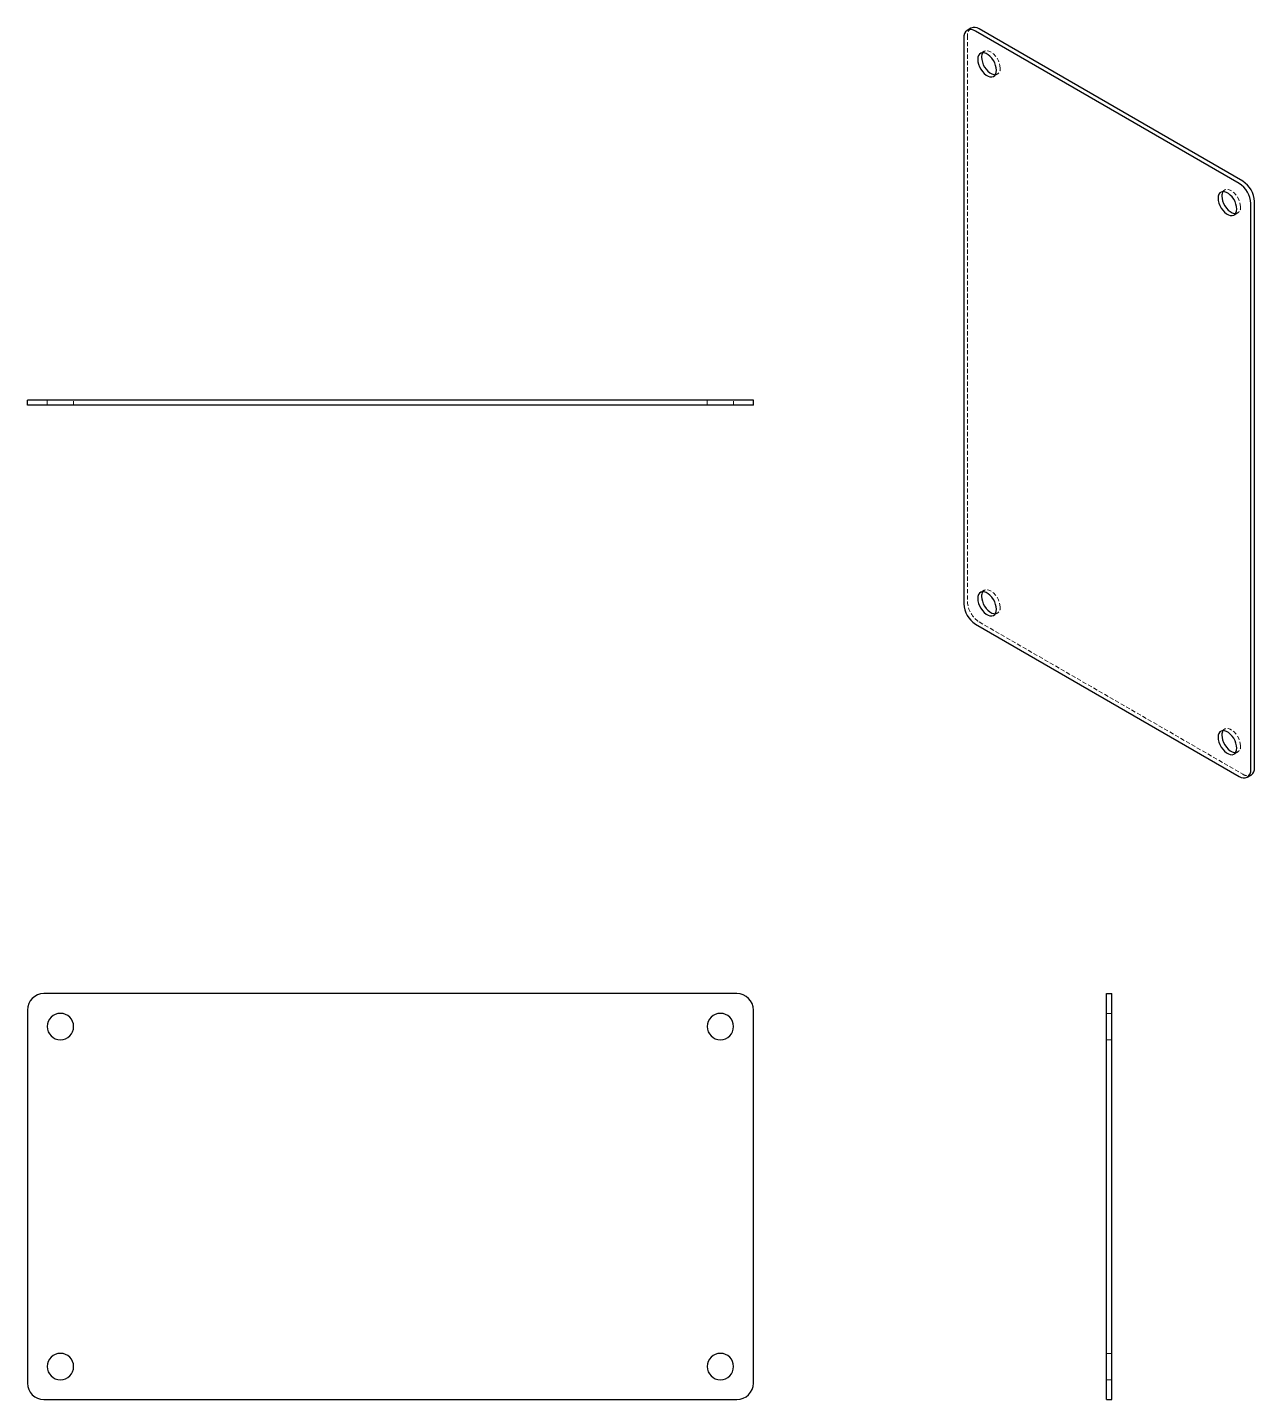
# Model space of a CAD drawing. Header units: millimetres. Extents: x 235 to 606, y 88 to 504.
import ezdxf

# ---------------------------------------------------------------- set-up
doc = ezdxf.new("R2010")
doc.units = ezdxf.units.MM
doc.linetypes.add('HIDDEN', pattern=[1.905, 1.27, -0.635])

msp = doc.modelspace()

# ---------------------------------------------------------------- linework, layer by layer
at = {"color": 7, "linetype": 'Continuous', "lineweight": 25}
for p, q in [((520.49, 503.84), (519.36, 503.18)), ((602.9, 457.46), (522.99, 503.59)), ((518.33, 500.89), (518.33, 329.42)), ((601.77, 456.81), (521.86, 502.94)), ((605.3, 279.21), (605.3, 450.69)), ((606.43, 279.87), (606.43, 451.34)), ((234.57, 389.58), (234.57, 391.18)), ((239.57, 391.18), (234.57, 391.18)), ((449.57, 391.18), (239.57, 391.18)), ((454.57, 391.18), (449.57, 391.18)), ((454.57, 389.58), (454.57, 391.18)), ((239.57, 389.58), (234.57, 389.58)), ((449.57, 389.58), (239.57, 389.58)), ((454.57, 389.58), (449.57, 389.58)), ((521.86, 323.3), (601.77, 277.17)), ((604.27, 276.92), (605.4, 277.58)), ((449.57, 211.37), (239.57, 211.37)), ((561.58, 211.37), (563.18, 211.37)), ((561.58, 206.37), (561.58, 211.37)), ((563.18, 206.37), (563.18, 211.37)), ((234.57, 206.37), (234.57, 93.37)), ((454.57, 93.37), (454.57, 206.37)), ((561.58, 93.37), (561.58, 206.37)), ((563.18, 93.37), (563.18, 206.37)), ((561.58, 88.37), (561.58, 93.37)), ((563.18, 88.37), (563.18, 93.37)), ((239.57, 88.37), (449.57, 88.37)), ((561.58, 88.37), (563.18, 88.37))]:
    msp.add_line(p, q, dxfattribs=at)
at = {"color": 7, "linetype": 'HIDDEN', "lineweight": 18}
for p, q in [((519.46, 501.55), (519.46, 330.07)), ((524.53, 496.85), (523.4, 496.19)), ((527.4, 489.27), (528.53, 489.92)), ((597.36, 454.8), (596.23, 454.15)), ((600.23, 447.22), (601.36, 447.87)), ((240.57, 391.18), (240.57, 389.58)), ((248.57, 389.58), (248.57, 391.18)), ((440.57, 391.18), (440.57, 389.58)), ((448.57, 389.58), (448.57, 391.18)), ((524.53, 333.54), (523.4, 332.89)), ((527.4, 325.96), (528.53, 326.61)), ((522.99, 323.95), (602.9, 277.82)), ((597.36, 291.49), (596.23, 290.84)), ((600.23, 283.91), (601.36, 284.57)), ((561.58, 205.37), (563.18, 205.37)), ((561.58, 197.37), (563.18, 197.37)), ((561.58, 102.37), (563.18, 102.37)), ((561.58, 94.37), (563.18, 94.37))]:
    msp.add_line(p, q, dxfattribs=at)
at = {"color": 7, "linetype": 'Continuous', "lineweight": 25, "flags": 128}
for points in [[(528.23, 491.1), (528.16, 491.81), (527.98, 492.57), (527.69, 493.33), (527.29, 494.06), (526.81, 494.74), (526.27, 495.33), (525.69, 495.81), (525.1, 496.15), (524.52, 496.34), (523.98, 496.38), (523.51, 496.25), (523.11, 495.97), (522.81, 495.55), (522.63, 495.01), (522.57, 494.36)], [(523.7, 495.02), (523.76, 494.3), (523.95, 493.55), (524.24, 492.78), (524.64, 492.05), (525.12, 491.37), (525.66, 490.78), (526.23, 490.31), (526.83, 489.96), (527.4, 489.77), (527.88, 489.73)], [(522.57, 494.36), (522.63, 493.65), (522.81, 492.89), (523.11, 492.13), (523.51, 491.4), (523.98, 490.72), (524.52, 490.13), (525.1, 489.65), (525.69, 489.31), (526.27, 489.12), (526.81, 489.09), (527.29, 489.21), (527.69, 489.49), (527.98, 489.91), (528.16, 490.45), (528.23, 491.1)], [(601.06, 449.05), (601, 449.77), (600.81, 450.52), (600.52, 451.28), (600.12, 452.02), (599.64, 452.7), (599.1, 453.29), (598.53, 453.76), (597.93, 454.1), (597.36, 454.3), (596.82, 454.33), (596.34, 454.2), (595.94, 453.93), (595.65, 453.51), (595.46, 452.96), (595.4, 452.32)], [(595.4, 452.32), (595.46, 451.6), (595.65, 450.85), (595.94, 450.09), (596.34, 449.35), (596.82, 448.67), (597.36, 448.08), (597.93, 447.61), (598.53, 447.27), (599.1, 447.07), (599.64, 447.04), (600.12, 447.17), (600.52, 447.44), (600.81, 447.86), (601, 448.41), (601.06, 449.05)], [(596.53, 452.97), (596.6, 452.26), (596.78, 451.5), (597.07, 450.74), (597.47, 450), (597.95, 449.33), (598.49, 448.74), (599.07, 448.26), (599.66, 447.92), (600.24, 447.73), (600.71, 447.69)], [(528.23, 327.79), (528.16, 328.5), (527.98, 329.26), (527.69, 330.02), (527.29, 330.76), (526.81, 331.43), (526.27, 332.02), (525.69, 332.5), (525.1, 332.84), (524.52, 333.03), (523.98, 333.07), (523.51, 332.94), (523.11, 332.66), (522.81, 332.24), (522.63, 331.7), (522.57, 331.05)], [(522.57, 331.05), (522.63, 330.34), (522.81, 329.59), (523.11, 328.82), (523.51, 328.09), (523.98, 327.41), (524.52, 326.82), (525.1, 326.34), (525.69, 326), (526.27, 325.81), (526.81, 325.78), (527.29, 325.9), (527.69, 326.18), (527.98, 326.6), (528.16, 327.15), (528.23, 327.79)], [(523.7, 331.71), (523.76, 330.99), (523.95, 330.24), (524.24, 329.48), (524.64, 328.74), (525.12, 328.06), (525.66, 327.47), (526.23, 327), (526.83, 326.66), (527.4, 326.46), (527.88, 326.43)], [(601.06, 285.74), (601, 286.46), (600.81, 287.21), (600.52, 287.98), (600.12, 288.71), (599.64, 289.39), (599.1, 289.98), (598.53, 290.45), (597.93, 290.8), (597.36, 290.99), (596.82, 291.02), (596.34, 290.9), (595.94, 290.62), (595.65, 290.2), (595.46, 289.65), (595.4, 289.01)], [(595.4, 289.01), (595.46, 288.29), (595.65, 287.54), (595.94, 286.78), (596.34, 286.04), (596.82, 285.36), (597.36, 284.78), (597.93, 284.3), (598.53, 283.96), (599.1, 283.77), (599.64, 283.73), (600.12, 283.86), (600.52, 284.14), (600.81, 284.56), (601, 285.1), (601.06, 285.74)], [(596.53, 289.66), (596.6, 288.95), (596.78, 288.19), (597.07, 287.43), (597.47, 286.7), (597.95, 286.02), (598.49, 285.43), (599.07, 284.95), (599.66, 284.61), (600.24, 284.42), (600.71, 284.38)]]:
    msp.add_lwpolyline(points, dxfattribs=at)
at = {"color": 7, "linetype": 'HIDDEN', "lineweight": 18, "flags": 128}
for points in [[(529.36, 491.75), (529.3, 492.47), (529.11, 493.22), (528.82, 493.98), (528.42, 494.72), (527.94, 495.4), (527.4, 495.98), (526.83, 496.46), (526.23, 496.8), (525.66, 496.99), (525.12, 497.03), (524.64, 496.9), (524.24, 496.62), (524.05, 496.38)], [(602.19, 449.71), (602.13, 450.42), (601.95, 451.17), (601.65, 451.94), (601.25, 452.67), (600.78, 453.35), (600.24, 453.94), (599.66, 454.42), (599.07, 454.76), (598.49, 454.95), (597.95, 454.98), (597.47, 454.86), (597.07, 454.58), (596.88, 454.33)], [(529.36, 328.44), (529.3, 329.16), (529.11, 329.91), (528.82, 330.67), (528.42, 331.41), (527.94, 332.09), (527.4, 332.68), (526.83, 333.15), (526.23, 333.49), (525.66, 333.69), (525.12, 333.72), (524.64, 333.59), (524.24, 333.32), (524.05, 333.07)], [(602.19, 286.4), (602.13, 287.11), (601.95, 287.87), (601.65, 288.63), (601.25, 289.36), (600.78, 290.04), (600.24, 290.63), (599.66, 291.11), (599.07, 291.45), (598.49, 291.64), (597.95, 291.67), (597.47, 291.55), (597.07, 291.27), (596.88, 291.03)]]:
    msp.add_lwpolyline(points, dxfattribs=at)
at = {"color": 7, "linetype": 'Continuous', "lineweight": 25}
for centre, radius, start, end in [((520.48, 501.24), 2.18, 50.7967, 189.214), ((521.53, 501.55), 2.51, 54.3824, 114.3071), ((526.12, 495.13), 2.42, 148.9181, 182.7164), ((598.76, 450.99), 7.68, 2.6055, 57.3945), ((598.95, 453.09), 2.42, 148.9181, 182.7164), ((597.63, 450.34), 7.68, 2.6055, 57.3945), ((526.12, 331.82), 2.42, 148.9181, 182.7164), ((526, 329.77), 7.68, 182.6055, 237.3945), ((598.95, 289.78), 2.42, 148.9181, 182.7164), ((603.15, 278.86), 2.18, 230.7967, 9.214), ((603.98, 279.59), 2.46, 305.0133, 6.2988), ((239.57, 206.37), 5, 90, 180), ((449.57, 206.37), 5, 0, 90), ((244.57, 201.37), 4, 90, 270), ((244.57, 201.37), 4, 270, 90), ((444.57, 201.37), 4, 90, 270), ((444.57, 201.37), 4, 270, 90), ((244.57, 98.37), 4, 90, 270), ((244.57, 98.37), 4, 270, 90), ((444.57, 98.37), 4, 90, 270), ((444.57, 98.37), 4, 270, 90), ((239.57, 93.37), 5, 180, 270), ((449.57, 93.37), 5, 270, 0)]:
    msp.add_arc(centre, radius, start, end, dxfattribs=at)
at = {"color": 7, "linetype": 'HIDDEN', "lineweight": 18}
for centre, radius, start, end in [((521.91, 501.82), 2.46, 125.0133, 186.2988), ((527.65, 491.45), 1.74, 277.7833, 9.8145), ((600.48, 449.41), 1.74, 277.7833, 9.8145), ((527.13, 330.42), 7.68, 182.6055, 237.3945), ((527.65, 328.15), 1.74, 277.7833, 9.8145), ((600.48, 286.1), 1.74, 277.7833, 9.8145), ((604.36, 279.87), 2.51, 234.3824, 294.3071)]:
    msp.add_arc(centre, radius, start, end, dxfattribs=at)

doc.saveas('drawing.dxf')
